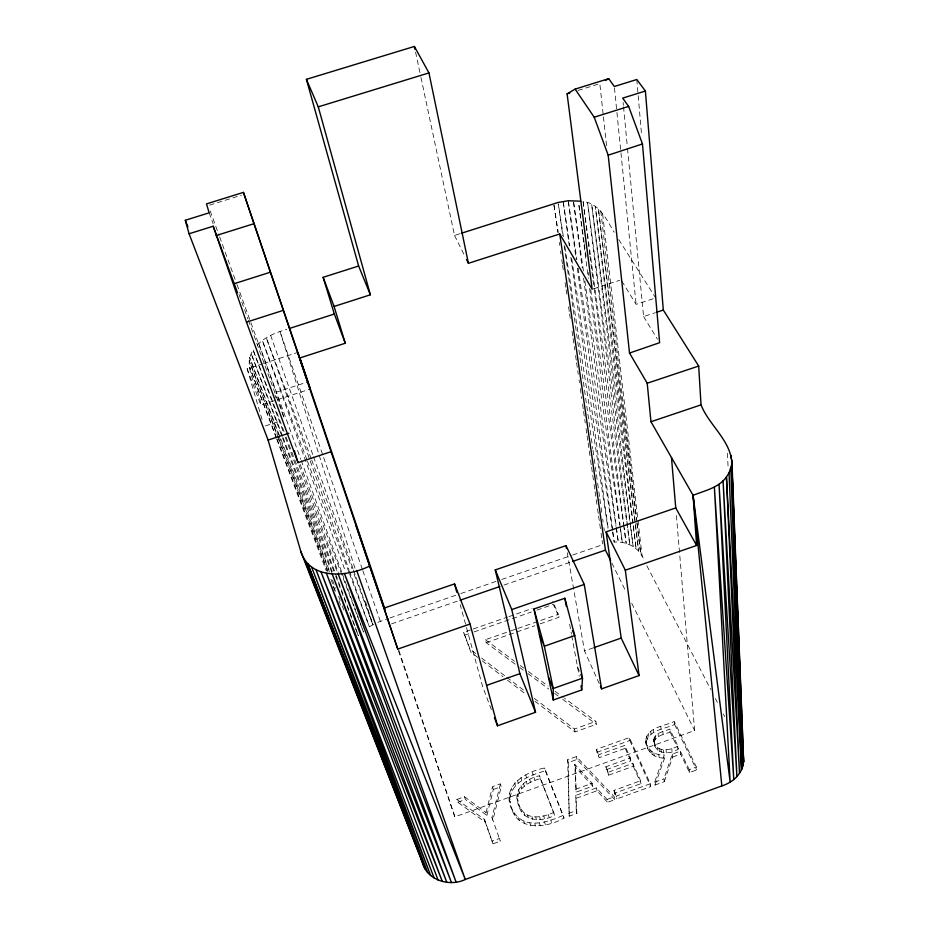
<?xml version="1.0" encoding="UTF-8"?>
<svg xmlns="http://www.w3.org/2000/svg" width="929" height="929" viewBox="0 0 929 929"><rect width="100%" height="100%" fill="white"/><g stroke="black" fill="none" stroke-linecap="round" stroke-linejoin="round"><path stroke-width="0.7" stroke-dasharray="4.64 3.48" d="M511.902 809.577C500.487 786.433 525.315 771.732 544.626 767.981L564.042 818.066C547.03 828.111 516.814 831.676 511.124 806.79L514.968 815.557M509.44 800.032L510.23 802.842C507.908 783.031 530.134 775.134 545.288 770.838L544.626 767.981M653.795 739.507C655.119 732.366 664.328 731.599 669.739 729.056L677.938 746.115L678.228 749.041C668.985 756.078 652.564 753.396 653.795 739.507L654.318 744.303M654.167 742.434C655.479 735.315 664.653 734.549 670.064 732.006L669.739 729.056M492.951 843.869L492.103 841.128L499.465 838.457L500.29 841.198L492.951 843.869L485.333 822.235L457.788 802.25L456.871 799.474L464.488 796.734L465.394 799.521L486.901 815.372L486.053 812.585L492.521 786.677L500.464 783.821L501.265 786.642L492.823 820.295L491.987 817.532L500.464 783.821M486.901 815.372L493.345 789.487L492.521 786.677M519.369 806.778C510.869 791.52 525.373 778.177 539.586 775.808L554.613 815.174C542.025 822.676 521.215 821.619 518.614 803.98L521.773 811.725M517.232 798.696L517.987 801.506C515.955 788.338 529.693 781.498 540.272 778.665L539.586 775.808M645.899 738.961C649.046 726.641 664.839 726.176 674.28 721.461L696.378 767.04L696.622 769.955L689.492 772.545L680.655 754.116L680.365 751.189L672.271 754.104L663.956 778.804L664.293 781.684L654.991 785.063L654.62 782.183L664.328 754.952C655.119 755.939 645.098 748.786 645.899 738.961C644.784 749.575 653.702 759.237 664.665 757.867L664.328 754.952M646.282 741.899C649.417 729.59 665.164 729.114 674.582 724.423L674.28 721.461M664.293 781.684L672.596 757.03L672.271 754.104M654.991 785.063L664.665 757.867M284.042 431.579L253.176 350.14C241.482 367.315 259.33 387.544 260.898 405.114L275.983 400.202M257.252 345.135C264.997 336.67 276.076 332.57 286.782 329.307M349.583 573.855L369.37 626.761L376.57 622.894M377.824 622.349L388.531 618.435M514.202 812.77C525.826 829.934 548.261 822.037 563.415 815.267M568.594 813.386L576.282 810.599L575.759 795.398L596.464 787.908L607.032 799.451L607.531 802.284L614.824 799.637L614.336 796.792L576.363 756.589L567.654 759.725L569.222 816.185L576.874 813.409L575.759 795.398M607.032 799.451L614.336 796.792M650.335 783.739L650.718 786.608L616.902 798.882L616.415 796.037L650.335 783.739L629.374 737.568L596.302 749.436L599.147 757.716L625.194 748.344L624.752 745.43L598.624 754.812L599.147 757.716M654.62 782.183L663.956 778.804M689.492 772.545L689.225 769.642L696.378 767.04M653.958 741.365C656.617 752.989 670.169 750.435 677.938 746.115M632.823 763.394L633.253 766.286L608.739 775.134L608.24 772.266L632.823 763.394L640.627 780.755L641.033 783.623L614.475 793.25L616.902 798.882M575.55 789.29L592.203 783.275L592.748 786.131L576.143 792.135L574.772 764.312L592.203 783.275M672.596 757.03L680.655 754.116M576.352 798.232L596.999 790.765L607.531 802.284M614.475 793.25L613.988 790.405L640.627 780.755M521.018 808.938C528.171 820.748 543.604 817.125 553.951 812.364M457.788 802.25L465.394 799.521M493.345 789.487L501.265 786.642M569.222 816.185L568.258 762.593L576.944 759.469L614.824 799.637M596.824 752.339L629.804 740.494L629.374 737.568M398.46 650.706L454.85 816.87L694.625 730.554L676.242 513.702M608.739 775.134L605.859 766.773L630.373 757.936L624.752 745.43M606.37 769.653L630.803 760.839L630.373 757.936M534.953 701.232L575.005 731.901L596.36 724.283L595.849 721.38L564.449 698.178M534.291 698.329L574.436 729.021L595.849 721.38M599.24 683.628L584.515 650.95L594.026 647.618M515.154 664.154L486.157 642.671L485.391 639.721L509.742 631.244M511.101 630.779L516.512 628.887M517.859 628.422L558.457 614.278L552.72 601.4M486.157 642.671L534.744 625.74M540.132 623.858L559.026 617.274L558.457 614.278M477.738 657.407L470.875 652.146L463.641 632.324L471.862 629.467M473.233 628.991L507.501 617.1M508.871 616.624L532.166 608.53M464.454 635.262L472.664 632.417M474.022 631.941L531.434 612.002M536.904 610.098L553.312 604.396L559.026 617.274M389.89 617.959L459.472 594.003M460.83 593.538L496.307 581.322M501.765 579.441L571.335 555.484M572.694 555.019L602.712 544.684L602.097 540.388M391.457 623.882L458.671 600.703M503.936 585.096L571.149 561.929M627.505 148.431L643.576 316.557L655.421 312.667M265.439 425.9L280.558 420.942M621.815 281.081L636.098 304.352L654.353 298.372M237 284.576L276.192 392.212L307.754 381.935M593.538 288.826L619.689 280.303M277.353 399.749L310.251 389.019M262.048 419.49L247.149 368.801L262.222 363.936M263.592 363.483L297.837 352.405M420.965 77.479L454.525 235.432L460.041 233.678M209.606 205.123L241.401 195.218M578.012 90.45L599.832 83.656L603.269 115.393M612.71 532.096L614.208 542.118C626.924 540.968 640.104 548.075 644.169 560.559M589.81 254.697L583.11 201.535C599.588 203.346 606.672 219.894 614.15 232.262M456.871 799.474L484.473 819.471L492.103 841.128M464.488 796.734L486.053 812.585M485.391 639.721L514.457 661.216M520.263 665.512L523.759 668.09M528.404 671.528L548.168 686.136M555.147 691.304L563.288 697.319M519.799 667.579L523.271 670.157M527.916 673.595L548.795 689.063M554.601 693.359L558.074 695.937M562.719 699.374L596.36 724.283M475.799 653.598L470.062 649.208L463.641 632.324M481.536 657.987L505.62 676.405M506.769 677.276L525.117 691.304M482.314 660.902L502.914 676.684M507.489 680.191L525.802 694.218M574.772 764.312L575.365 767.18L592.748 786.131M618.76 239.566L655.653 297.942M643.576 316.557L657.43 339.143M646.839 565.715L710.72 689.492M715.376 698.515L717.374 702.382M723.354 713.983L724.69 716.561M454.525 235.432L464.628 255.719M611.863 563.09L625.972 591.645M631.743 603.327L694.625 730.554M674.582 724.423L696.622 769.955M680.365 751.189L689.225 769.642M670.064 732.006L678.228 749.041M629.804 740.494L650.718 786.608M625.194 748.344L630.803 760.839M633.253 766.286L641.033 783.623M577.501 666.883L579.719 671.899M605.859 766.773L608.24 772.266M596.302 749.436L598.624 754.812M613.988 790.405L616.415 796.037M545.288 770.838L564.042 818.066M540.272 778.665L554.613 815.174M331.862 572.705L249.599 357.433L278.514 434.784M276.528 437.733L249.75 367.478L276.296 438.012M277.051 439.092L327.519 571.509M333.186 586.373L334.73 590.438M491.371 709.628L482.685 686.74L460.227 604.756M286.097 437.013L337.529 572.728M282.625 436.351L251.213 353.647L282.01 436.549M283.136 437.71L335.137 574.656M335.648 576.015L356.248 630.257M356.759 631.615L358.304 635.68M278.479 437.907L249.169 360.707L277.109 435.387M278.99 439.266L329.389 571.997M332.477 580.126L335.555 588.254M338.644 596.383L340.188 600.436M342.244 605.859L343.788 609.923M247.149 368.801L260.898 405.114M300.16 464.419L363.506 632.115L354.623 607.612M276.807 439.371L326.334 570.963M306.976 459.89L262.338 340.502L345.17 570.72M307.476 461.248L349.072 572.496M279.025 436.142L329.76 571.858M277.62 436.735L327.914 571.149M330.968 579.29L336.043 592.876M339.097 601.017L340.618 605.093M311.215 458.729L266.298 337.75L348.944 569.512M311.726 460.087L352.103 568.827M354.123 574.261L372.796 624.555L365.352 601.051M282.521 437.907L332.501 572.45M253.176 350.14L283.217 431.73M285.226 437.164L358.339 635.668M274.972 395.104L275.959 397.821M298.999 465.115L338.307 572.589M210.209 210.999L219.139 235.525M219.639 236.883L236.5 283.217M209.176 212.822L213.147 223.703M238.985 294.447L247.927 318.926M248.415 320.284L284.181 418.224L276.192 392.212M258.785 343.521L300.775 459.228M301.263 460.598L341.779 572.218M342.267 573.576L354.123 606.254M491.987 817.532L500.29 841.198M349.432 570.87L369.37 626.761M270.606 335.299L313.027 455.373M313.503 456.731L353.032 568.618M353.508 569.976L372.796 624.555M362.356 569.314L279.989 331.49L355.284 569.256M362.833 570.673L380.344 621.246M398.878 650.474L454.85 816.87M484.473 819.471L485.333 822.235M509.278 796.838L510.056 799.648M509.568 793.772L510.335 796.583M518.568 817.59L519.323 820.377M511.345 788.047L512.111 790.869M514.654 782.915L515.421 785.748M517.186 793.865L517.941 796.687M523.898 821.062L524.641 823.837M518.463 789.522L519.206 792.344M524.037 812.643L524.78 815.441M517.43 780.174L518.185 783.008M521.041 785.69L521.784 788.512M529.855 822.989L530.587 825.776M527.695 815.186L528.427 817.973M523.503 783.333L524.235 786.155M532.015 816.637L532.735 819.424M520.972 777.585L521.715 780.418M534.79 823.419L535.51 826.195M535.778 817.055L536.497 819.842M526.325 781.324L527.045 784.157M525.802 775.007L526.534 777.852M529.774 779.524L530.494 782.357M539.505 823.036L540.202 825.823M539.644 816.777L540.341 819.564M543.779 815.859L544.475 818.646M534.152 777.77L534.849 780.604M532.445 772.347L533.153 775.192M544.626 821.851L545.311 824.638M548.4 814.385L549.074 817.172M550.781 819.842L551.454 822.629M415.577 52.094L420.674 76.062M576.282 810.599L576.874 813.409M567.654 759.725L568.258 762.593M576.363 756.589L576.944 759.469M574.436 729.021L575.005 731.901M596.464 787.908L596.999 790.765M569.616 624.16L571.463 634.135M571.718 635.552L579.255 676.37M567.259 552.743L584.515 650.95M553.998 205.228L558.201 232.459M563.357 236.767L558.341 203.892L562.753 235.42M564.89 246.766L607.938 528.287M563.369 202.824L569.802 245.767M571.73 258.657L612.49 530.656M568.258 200.757L576.886 259.563M578.14 268.167L615.985 526.325M616.194 527.765L618.296 542.106L583.551 278.061M583.435 270.978L573.356 200.571L582.228 268.017M584.875 281.034L619.84 525.303M620.049 526.743L622.314 542.548L620.282 526.755M553.986 205.228L557.888 232.436M559.328 242.457L559.746 245.326M560.57 251.051L560.977 253.919M561.801 259.655L562.417 263.952M562.626 265.38L563.241 269.677M565.087 282.567L565.912 288.292M566.121 289.732L566.736 294.028M568.583 306.918L569.407 312.643M569.616 314.083L570.232 318.38M572.078 331.27L572.903 336.995M573.112 338.423L574.749 349.885M575.574 355.61L576.398 361.346M576.607 362.774L578.244 374.236M579.069 379.961L579.475 382.829M580.3 388.554L581.74 398.587M582.564 404.312L583.389 410.037M583.598 411.477L585.235 422.939M586.06 428.664L586.884 434.389M587.082 435.829L587.906 441.554M588.115 442.982L590.379 458.74M590.577 460.169L591.401 465.905M591.61 467.333L593.875 483.092M594.072 484.52L594.897 490.257M595.106 491.685L597.37 507.443M597.568 508.871L598.392 514.596M598.601 516.036L600.866 531.794M601.063 533.223L601.887 538.948M584.144 242.399L578.744 203.695L588.312 278.363M584.341 243.839L586.35 258.169M588.347 272.499L588.754 275.367M590.751 289.709L623.382 523.375M623.58 524.804L626.181 543.442L624.183 527.637M564.17 245.453L592.818 448.916M593.016 450.344L594.026 457.509M594.235 458.949L596.244 473.279M596.453 474.707L597.452 481.872M597.661 483.301L598.671 490.466M598.868 491.905L599.681 497.63M599.879 499.07L600.889 506.235M601.086 507.664L601.899 513.4M602.7 519.125L603.107 521.993M603.908 527.718L604.314 530.587M583.11 201.535L629.816 544.766L587.592 202.685L630.28 524.908M563.148 201.396L569.268 245.837M570.847 257.298L608.147 528.241M568.455 202.185L576.177 259.563M577.339 268.167L612.664 530.633M612.85 532.073L614.208 542.118M630.477 526.348L633.148 546.496L591.668 204.252L636.098 548.586L633.021 522.702M647.037 745.511L647.42 748.426M645.934 742.085L646.317 745.012M649.905 749.842L650.288 752.757M646.793 736.116L647.176 739.043M651.763 751.515L652.135 754.429M648.465 733.492L648.837 736.43M589.613 288.408L620.096 525.315M653.888 752.838L654.26 755.753M650.706 731.228L651.078 734.165M589.996 256.125L624.009 526.197M636.795 522.098L598.357 208.526L638.629 551.025L595.292 206.215L632.846 521.262M636.969 523.538L640.673 553.742L636.818 520.635M655.142 736.105L655.502 739.043M653.366 729.451L653.726 732.4M654.179 737.742L654.55 740.68M654.62 743.316L654.98 746.242M658.777 754.522L659.125 757.437M657.291 747.206L657.651 750.121M658.057 733.666L658.406 736.604M658.998 748.519L659.358 751.445M660.995 749.448L661.343 752.374M600.819 211.138L636.655 519.195M660.74 726.315L661.088 729.265M663.457 749.97L663.794 752.885M662.818 731.541L663.155 734.491M602.631 214.018L642.171 556.692M666.035 749.866L666.372 752.78M603.42 116.833L606.544 145.69M671.725 748.356L672.039 751.282M614.475 87.941L616.786 111.027M616.926 112.467L620.816 151.427M620.967 152.867L636.098 304.352M623.104 102.434L623.382 105.314M623.522 106.754L627.365 146.991M636.795 79.499L641.637 135.541M727.477 453.201L728.092 467.635M575.365 767.18L576.143 792.135"/><path stroke-width="1.39" d="M466.521 259.516L468.413 263.313L559.769 233.98L592.156 289.267L567.108 93.841L575.109 89.114L608.704 78.663L614.336 86.502L636.795 79.499L645.388 91.03L663.318 310.065L698.689 366.049L701.023 404.87C708.873 425.168 731.808 441.24 731.785 464.221L742.898 765.786C740.216 775.796 731.483 782.938 721.845 785.911L465.266 879.484C449.171 887.276 426.144 879.995 421.998 861.369L300.984 551.931L268.098 440.079L189.075 233.771L185.312 220.266L209.176 212.822L206.493 203.892L243.433 192.396L310.251 389.019L299.823 357.979L345.274 343.242L334.092 306.454L323.141 277.318L358.629 266.008L370.381 294.795L334.092 306.454M581.751 689.922L582.495 678.17L574.737 635.564L564.844 598.253L533.966 608.971L553.289 700.001L581.751 689.922L581.008 685.857M729.044 472.884L731.785 464.221L743.63 761.803L742.898 765.786L730.833 468.599L741.516 769.63L726.443 476.96L729.044 472.884L741.516 769.63M605.371 80.533L608.704 78.663M600.424 686.252L601.597 688.865L639.071 675.569L625.322 570.197L696.622 545.474L693.08 495.308C704.809 490.593 718.64 487.911 726.443 476.96L739.507 773.276L723.087 480.769L736.918 776.632L719.034 484.206L733.782 779.64L714.378 487.226L730.171 782.218L693.08 495.308L650.962 421.72L647.211 383.236L629.525 353.055L608.181 155.189L594.212 117.205L575.109 89.114M494.437 717.699L497.503 725.781L535.534 712.288L511.774 609.563L495.262 569.918L566.005 545.625L584.236 584.434L601.597 688.865M486.68 685.347L519.892 673.664L495.262 569.918M594.026 647.618L621.187 638.072L606.114 531.841L675.755 507.931L671.481 457.567M397.775 649.092L470.028 624.033L454.525 583.911L384.014 608.135L397.775 649.092L243.433 192.396M511.774 609.563L584.236 584.434M629.525 353.055L659.613 342.696L642.473 143.949L628.643 106.405L622.697 98.126L645.388 91.03M460.041 600.239L499.825 586.524M572.519 561.453L605.441 550.107L559.769 233.98M300.984 551.931C310.298 580.439 348.108 576.828 369.579 566.051M650.962 421.72L701.023 404.87M647.211 383.236L698.689 366.049M189.075 233.771L213.205 226.223L246.475 322.142L298.035 462.642L331.177 451.668M268.098 440.079L288.919 433.228M656.733 312.237L663.318 310.065M608.181 155.189L642.473 143.949M289.5 328.436L334.335 314.014L345.274 343.242M246.475 322.142L283.252 310.367M461.411 233.237L558.12 202.464L568.258 200.757L580.73 201.187M233.69 283.856L270.374 272.209M216.016 235.594L253.931 223.703M594.212 117.205L628.643 106.405M567.108 93.841L569.825 92.993M428.954 72.915L414.38 46.45L306.407 79.337L318.275 106.858L428.954 72.915L468.413 263.313M675.755 507.931L696.622 545.474M606.114 531.841L625.322 570.197M605.441 550.107L610.574 560.489M621.187 638.072L639.071 675.569M572.461 630.501L574.737 635.564L544.336 646.212L553.231 688.505L553.289 700.001M580.822 674.408L582.495 678.17L553.231 688.505L548.435 677.136M539.424 634.704L544.336 646.212L533.966 608.971M519.892 673.664L535.534 712.288M304.782 560.303L425.122 869.045L307.836 563.938L427.642 872.517L311.61 567.12L430.661 875.524L316.023 569.756L434.168 878.056M185.312 220.266L187.902 227.048M438.082 880.065L320.993 571.823L442.32 881.493L326.427 573.263L446.803 882.329L332.222 574.041L451.436 882.55L338.272 574.145L456.127 882.144L344.45 573.565L465.266 879.484L356.69 570.429M213.205 226.223L216.19 234.398M217.189 237.116L237.603 292.96M355.61 524.432L384.014 608.135M299.823 357.979L384.966 609.25M297.837 352.405L307.754 381.935M417.272 846.145L421.998 861.369M294.307 450.611L298.035 462.642M323.141 277.318L334.335 314.014M306.407 79.337L358.629 266.008M318.275 106.858L370.381 294.795M454.525 583.911L456.801 592.249M470.028 624.033L497.503 725.781M414.38 46.45L414.973 49.272M564.844 598.253L566.353 606.428M566.005 545.625L566.504 548.47M693.08 495.308L721.845 785.911M731.889 459.832L743.63 761.803L742.747 745.093M731.146 455.512L731.262 458.403M731.611 467.09L731.959 475.776M732.54 490.257L732.888 498.943M733.469 513.423L733.875 523.561M734.398 536.59L734.804 546.728M735.327 559.757L735.733 569.895M736.244 582.924L736.651 593.062M737.173 606.091L737.638 617.68M738.102 629.258L738.567 640.847M739.031 652.425L739.496 664.014M739.96 675.592L740.425 687.181M740.889 698.759L741.412 711.788M741.818 721.926L742.341 734.955"/></g></svg>
